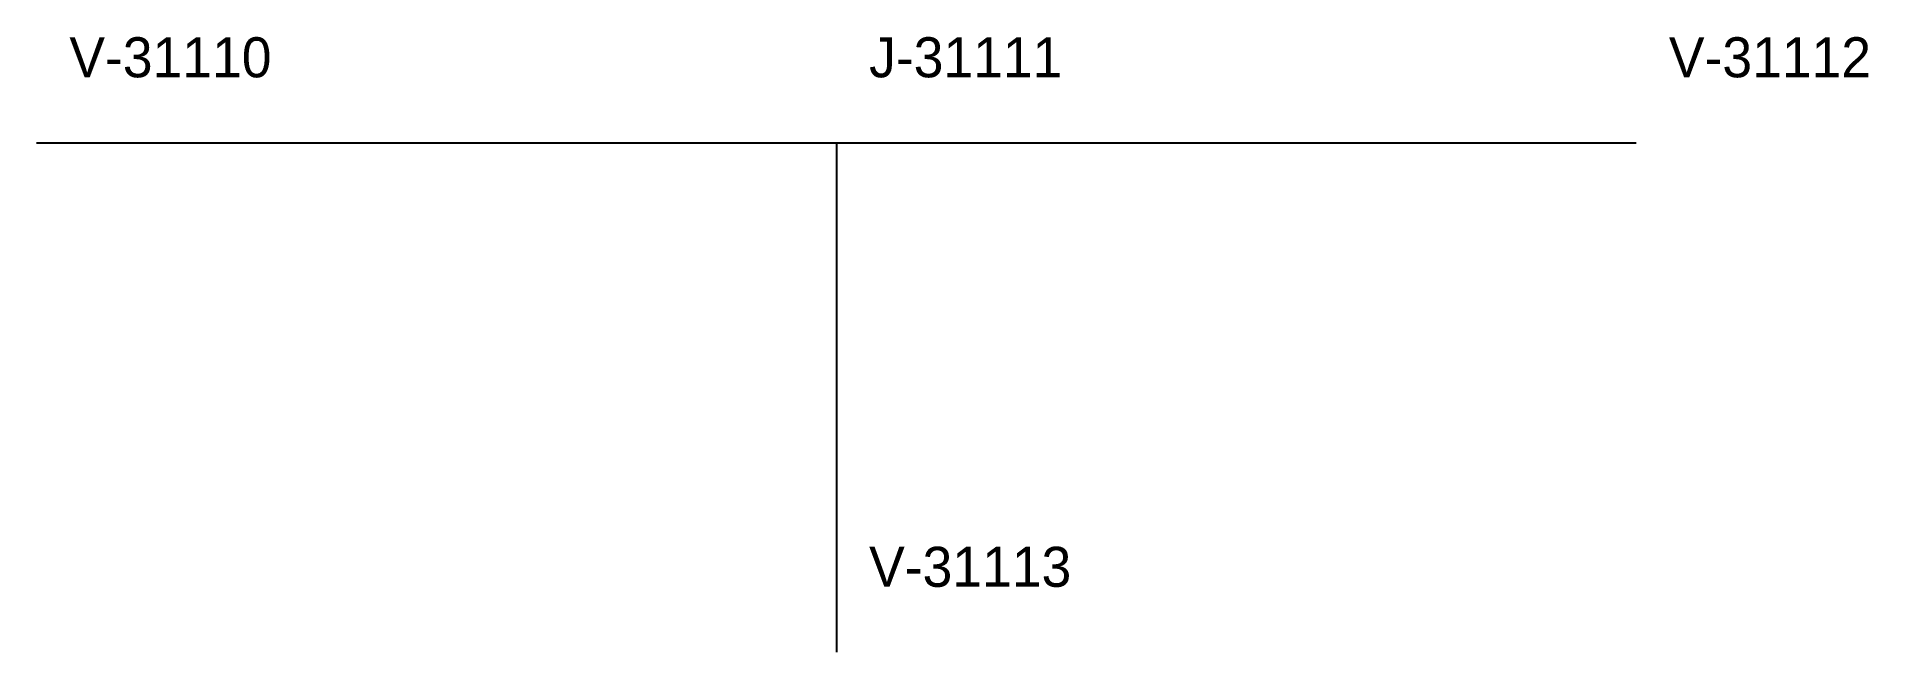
# Model space of a CAD drawing. Header units: metres. Extents: x 80 to 584, y 60 to 229.
import ezdxf

# ---------------------------------------------------------------- set-up
doc = ezdxf.new("R2010")
doc.units = ezdxf.units.M

msp = doc.modelspace()

# ---------------------------------------------------------------- linework, layer by layer
for p, q in [((80, 200), (300, 200)), ((300, 200), (520, 200)), ((300, 200), (300, 60))]:
    msp.add_line(p, q)

# ---------------------------------------------------------------- texts
for s, p in [('V-31110', (89, 218)), ('J-31111', (309, 218)), ('V-31112', (529, 218)), ('V-31113', (309, 78))]:
    msp.add_text(s, height=11).set_placement(p)

doc.saveas('drawing.dxf')
